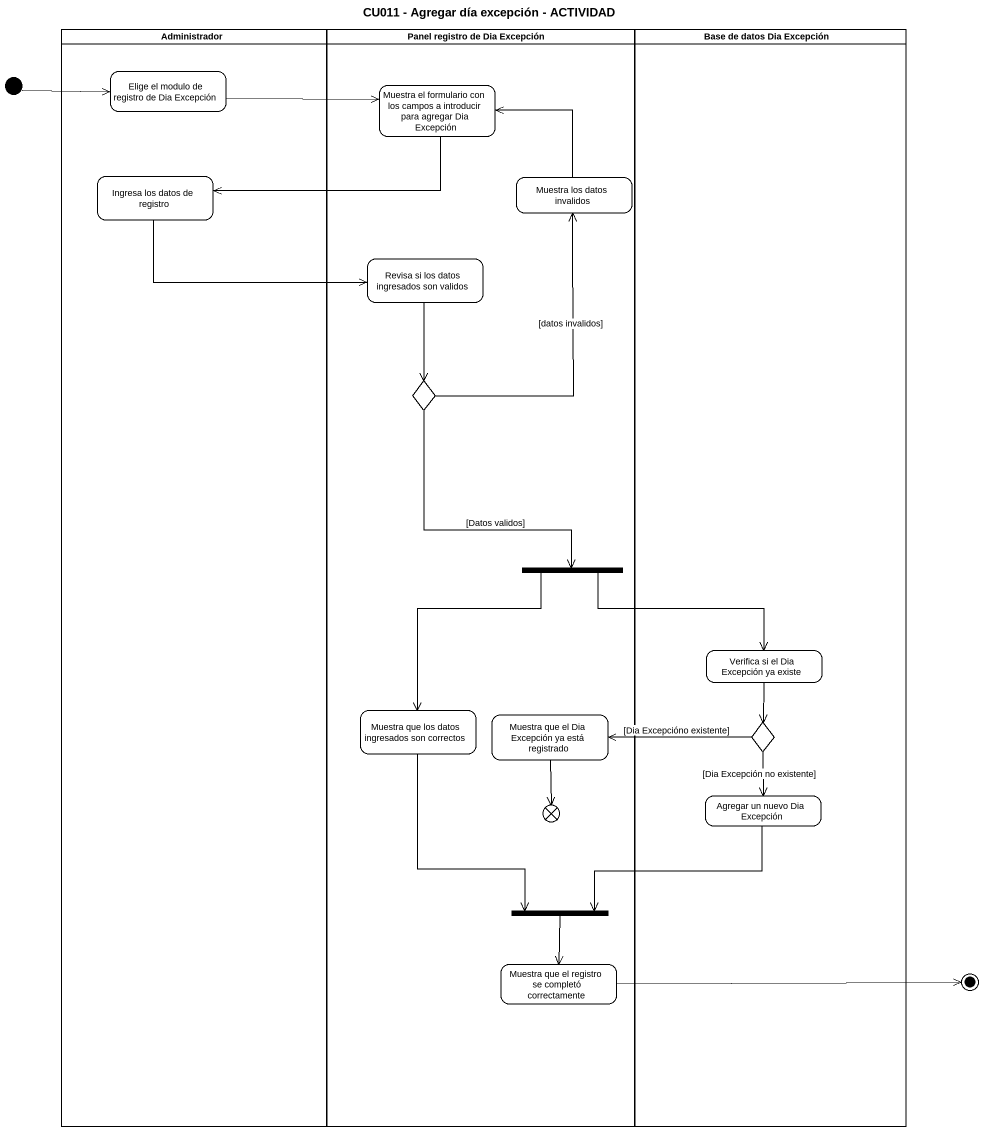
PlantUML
@startuml
title CU011 - Agregar día excepción - ACTIVIDAD
hide empty description
state Administrador <<partition>> {
  state "Elige el modulo de registro de Dia Excepción" as Elige_el_modulo_de_registro
  state "Ingresa los datos de registro" as Ingresa_los_datos_de
}
state "Panel registro de Dia Excepción" as Panel_registro_de_Dia <<partition>> {
  state "Muestra el formulario con los campos a introducir para agregar Dia Excepción" as Muestra_el_formulario_con
  state "Muestra los datos invalidos" as Muestra_los_datos_invalidos
  state "Revisa si los datos ingresados son validos" as Revisa_si_los_datos
  state choice1 <<choice>>
  state fork1 <<fork>>
  state "Muestra que los datos ingresados son correctos" as Muestra_que_los_datos
  state "Muestra que el Dia Excepción ya está registrado" as Muestra_que_el_Dia
  state flowfinal1 <<end>>
  state fork2 <<join>>
  state "Muestra que el registro se completó correctamente" as Muestra_que_el_registro_se
}
state "Base de datos Dia Excepción" as Base_de_datos_Dia_Excepción <<partition>> {
  state "Verifica si el Dia Excepción ya existe" as Verifica_si_el_Dia
  state choice2 <<choice>>
  state "Agregar un nuevo Dia Excepción" as Agregar_un_nuevo_Dia
}
state initial1 <<start>>
state final1 <<end>>
initial1 -right-> Elige_el_modulo_de_registro
Elige_el_modulo_de_registro -right-> Muestra_el_formulario_con
Muestra_el_formulario_con -left-> Ingresa_los_datos_de
Ingresa_los_datos_de -right-> Revisa_si_los_datos
Muestra_los_datos_invalidos -up-> Muestra_el_formulario_con
Revisa_si_los_datos --> choice1
choice1 -up-> Muestra_los_datos_invalidos : [datos invalidos]
choice1 --> fork1 : [Datos validos]
fork1 -right-> Verifica_si_el_Dia
fork1 --> Muestra_que_los_datos
Verifica_si_el_Dia --> choice2
Muestra_que_los_datos --> fork2
Muestra_que_el_Dia --> flowfinal1
choice2 -left-> Muestra_que_el_Dia : [Dia Excepcióno existente]
choice2 --> Agregar_un_nuevo_Dia : [Dia Excepción no existente]
Agregar_un_nuevo_Dia -left-> fork2
fork2 --> Muestra_que_el_registro_se
Muestra_que_el_registro_se -right-> final1
@enduml
